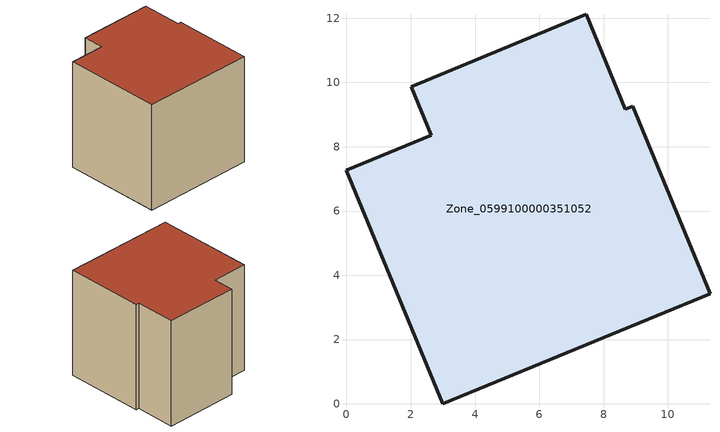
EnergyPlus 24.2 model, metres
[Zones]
Zone_0599100000351052
 floor ground (C_G): 8.91,9.26 11.31,3.42 2.99,0 0,7.27 2.63,8.36 2.01,9.87 7.46,12.12 8.68,9.16 z0
 wall outside (C_F): 8.68,9.16 7.46,12.12 2.01,9.87 2.63,8.36 0,7.27 2.99,0 11.31,3.42 8.91,9.26 8.68,9.16 z0:8.62
 roof outside (C_R): 11.31,3.42 8.91,9.26 8.68,9.16 7.46,12.12 2.01,9.87 2.63,8.36 0,7.27 2.99,0 z8.62
[BUILDING]
Pand.0599100000351052: North Axis=0; Terrain=City; Loads Convergence Tolerance Value=0.04; Temperature Convergence Tolerance Value=0.4; Solar Distribution=FullExterior; Maximum Number of Warmup Days=25; Minimum Number of Warmup Days=1
[Site:Location]
Rotterdam.The.Hague.AP_ZH_NLD Design_Conditions: Latitude=51.96; Longitude=4.45; Time Zone=1; Elevation=-4.5
[SITE:GROUNDTEMPERATURE:BUILDINGSURFACE]
18, 18, 18, 18, 18, 18, 18, 18, 18, 18, 18, 18
[MATERIAL] Thermal Absorptance=0.9; Solar Absorptance=0.7; Visible Absorptance=0.7
Name | Roughness | Thickness | Conductivity | Density | Specific Heat
G.TC.1992-2005 | MediumSmooth | 0.15 | 0.06 | 540 | 1210
F.TC.1992-2005 | Rough | 0.3 | 0.12 | 1920 | 840
R.TC.1992-2005 | MediumRough | 0.2 | 0.08 | 1500 | 1000
[CONSTRUCTION]
C_G: G.TC.1992-2005
C_F: F.TC.1992-2005
C_R: R.TC.1992-2005
[ZONE]
Zone_0599100000351052: Type=1; Multiplier=1; Ceiling Height=Autocalculate; Volume=Autocalculate; Floor Area=autocalculate; Part of Total Floor Area=Yes
[ZONEINFILTRATION:DESIGNFLOWRATE]
Infil_Zone_0599100000351052: Zone or ZoneList or Space or SpaceList=Zone_0599100000351052; Schedule=AlwaysOn; Design Flow Rate Calculation Method=Flow/Area; Flow Rate per Floor Area=0.0015; Constant Term Coefficient=1; Temperature Term Coefficient=0; Velocity Term Coefficient=0; Velocity Squared Term Coefficient=0
[HVACTEMPLATE:ZONE:IDEALLOADSAIRSYSTEM]
Zone_0599100000351052: Maximum Heating Supply Air Temperature=50; Minimum Cooling Supply Air Temperature=13; Maximum Heating Supply Air Humidity Ratio=0.0156; Minimum Cooling Supply Air Humidity Ratio=0.0077; Heating Limit=NoLimit; Cooling Limit=NoLimit; Dehumidification Control Type=ConstantSensibleHeatRatio; Cooling Sensible Heat Ratio=0.7; Dehumidification Setpoint=60; Humidification Control Type=None; Humidification Setpoint=30; Outdoor Air Method=None; Outdoor Air Flow Rate per Person=0.00944; Outdoor Air Flow Rate per Zone Floor Area=0; Outdoor Air Flow Rate per Zone=0; Demand Controlled Ventilation Type=None; Outdoor Air Economizer Type=NoEconomizer; Heat Recovery Type=None; Sensible Heat Recovery Effectiveness=0.7; Latent Heat Recovery Effectiveness=0.65
[ZONECONTROL:THERMOSTAT]
ThermostatControl_Zone_0599100000351052: Zone or ZoneList=Zone_0599100000351052; Control Type Schedule=DualSetpointControlType; Control 1=Thermostat_Zone_0599100000351052; Temperature Difference Between Cutout And Setpoint=0
[THERMOSTATSETPOINT:DUALSETPOINT]
Thermostat_Zone_0599100000351052: Heating Setpoint Temperature Schedule=HeatingSetpoint_Zone_0599100000351052; Cooling Setpoint Temperature Schedule=CoolingSetpoint_Zone_0599100000351052
[SCHEDULE:COMPACT]
HeatingSetpoint_Zone_0599100000351052: Through: 12/31, For: AllDays, Until: 24:00, 21
CoolingSetpoint_Zone_0599100000351052: Through: 12/31, For: AllDays, Until: 24:00, 24
DualSetpointControlType: Through: 12/31, For: AllDays, Until: 24:00, 4
AlwaysOn: Through: 12/31, For: AllDays, Until: 24:00, 1
